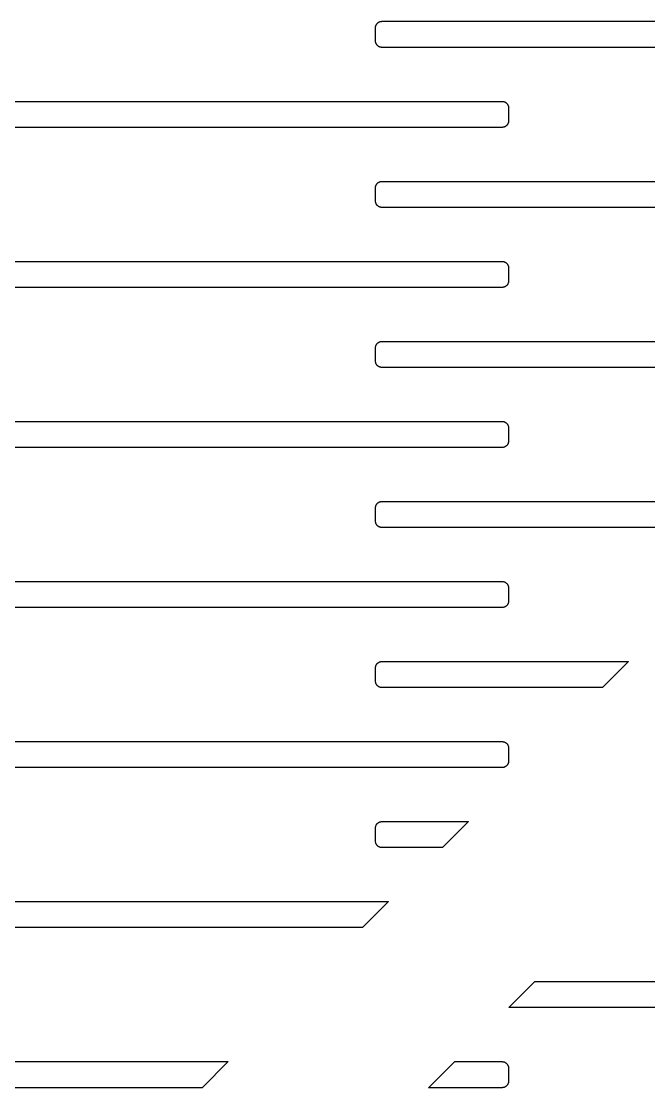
# Model space of a CAD drawing. Header units: metres. Extents: x -218 to 218, y -218 to 218.
# Drawn here: x 38 to 69.3, y 52.7 to 106 of the extents above; entities that cross this region are included whole.
import ezdxf

# ---------------------------------------------------------------- set-up
doc = ezdxf.new("R2010")
doc.units = ezdxf.units.M

msp = doc.modelspace()

# ---------------------------------------------------------------- linework, layer by layer
for p, q in [((55.6778, 105.653), (55.6784, 105.673)), ((55.6778, 105.003), (55.6778, 105.653)), ((55.6784, 105.673), (55.6804, 105.694)), ((55.6804, 105.694), (55.6835, 105.714)), ((55.6835, 105.714), (55.688, 105.734)), ((55.688, 105.734), (55.6937, 105.753)), ((55.6937, 105.753), (55.7006, 105.772)), ((55.7006, 105.772), (55.7087, 105.791)), ((55.7087, 105.791), (55.718, 105.809)), ((55.718, 105.809), (55.7284, 105.827)), ((55.7284, 105.827), (55.7399, 105.844)), ((55.7399, 105.844), (55.7524, 105.86)), ((55.7524, 105.86), (55.7659, 105.875)), ((55.7659, 105.875), (55.7803, 105.89)), ((55.7803, 105.89), (55.7956, 105.903)), ((55.7956, 105.903), (55.8118, 105.916)), ((55.8118, 105.916), (55.8286, 105.927)), ((55.8286, 105.927), (55.8462, 105.938)), ((55.8462, 105.938), (55.8644, 105.947)), ((55.8644, 105.947), (55.8831, 105.955)), ((55.8831, 105.955), (55.9024, 105.962)), ((55.9024, 105.962), (55.922, 105.968)), ((55.922, 105.968), (55.9419, 105.972)), ((55.9419, 105.972), (55.9621, 105.975)), ((55.9621, 105.975), (55.9824, 105.977)), ((55.9824, 105.977), (56.0028, 105.978)), ((56.0028, 105.978), (87.0028, 105.978)), ((55.6784, 104.982), (55.6778, 105.003)), ((55.6804, 104.962), (55.6784, 104.982)), ((55.6835, 104.942), (55.6804, 104.962)), ((55.688, 104.922), (55.6835, 104.942)), ((55.6937, 104.902), (55.688, 104.922)), ((55.7006, 104.883), (55.6937, 104.902)), ((55.7087, 104.864), (55.7006, 104.883)), ((55.718, 104.846), (55.7087, 104.864)), ((55.7284, 104.829), (55.718, 104.846)), ((55.7399, 104.812), (55.7284, 104.829)), ((55.7524, 104.796), (55.7399, 104.812)), ((55.7659, 104.78), (55.7524, 104.796)), ((55.7803, 104.766), (55.7659, 104.78)), ((55.7956, 104.752), (55.7803, 104.766)), ((55.8118, 104.74), (55.7956, 104.752)), ((55.8286, 104.728), (55.8118, 104.74)), ((55.8462, 104.718), (55.8286, 104.728)), ((55.8644, 104.709), (55.8462, 104.718)), ((55.8831, 104.701), (55.8644, 104.709)), ((55.9024, 104.694), (55.8831, 104.701)), ((55.922, 104.688), (55.9024, 104.694)), ((55.9419, 104.684), (55.922, 104.688)), ((55.9621, 104.68), (55.9419, 104.684)), ((55.9824, 104.678), (55.9621, 104.68)), ((56.0028, 104.678), (55.9824, 104.678)), ((87.0028, 104.678), (56.0028, 104.678)), ((31.0028, 101.978), (62.0028, 101.978)), ((62.0028, 101.978), (62.0232, 101.977)), ((62.0232, 101.977), (62.0435, 101.975)), ((62.0435, 101.975), (62.0637, 101.972)), ((62.0637, 101.972), (62.0836, 101.968)), ((62.0836, 101.968), (62.1032, 101.962)), ((62.1032, 101.962), (62.1224, 101.955)), ((62.1224, 101.955), (62.1412, 101.947)), ((62.1412, 101.947), (62.1594, 101.938)), ((62.1594, 101.938), (62.1769, 101.927)), ((62.1769, 101.927), (62.1938, 101.916)), ((62.1938, 101.916), (62.21, 101.903)), ((62.21, 101.903), (62.2253, 101.89)), ((62.2253, 101.89), (62.2397, 101.875)), ((62.2397, 101.875), (62.2532, 101.86)), ((62.2532, 101.86), (62.2657, 101.844)), ((62.2657, 101.844), (62.2772, 101.827)), ((62.2772, 101.827), (62.2876, 101.809)), ((62.2876, 101.809), (62.2969, 101.791)), ((62.2969, 101.791), (62.305, 101.772)), ((62.305, 101.772), (62.3119, 101.753)), ((62.3119, 101.753), (62.3176, 101.734)), ((62.3176, 101.734), (62.322, 101.714)), ((62.322, 101.714), (62.3252, 101.694)), ((62.3252, 101.694), (62.3271, 101.673)), ((62.3271, 101.673), (62.3278, 101.653)), ((62.3278, 101.653), (62.3278, 101.003)), ((62.1938, 100.74), (62.1769, 100.728)), ((62.21, 100.752), (62.1938, 100.74)), ((62.2253, 100.766), (62.21, 100.752)), ((62.2397, 100.78), (62.2253, 100.766)), ((62.2532, 100.796), (62.2397, 100.78)), ((62.2657, 100.812), (62.2532, 100.796)), ((62.2772, 100.829), (62.2657, 100.812)), ((62.2876, 100.846), (62.2772, 100.829)), ((62.2969, 100.864), (62.2876, 100.846)), ((62.305, 100.883), (62.2969, 100.864)), ((62.3119, 100.902), (62.305, 100.883)), ((62.3176, 100.922), (62.3119, 100.902)), ((62.322, 100.942), (62.3176, 100.922)), ((62.3252, 100.962), (62.322, 100.942)), ((62.3271, 100.982), (62.3252, 100.962)), ((62.3278, 101.003), (62.3271, 100.982)), ((62.0028, 100.678), (31.0028, 100.678)), ((62.0232, 100.678), (62.0028, 100.678)), ((62.0435, 100.68), (62.0232, 100.678)), ((62.0637, 100.684), (62.0435, 100.68)), ((62.0836, 100.688), (62.0637, 100.684)), ((62.1032, 100.694), (62.0836, 100.688)), ((62.1224, 100.701), (62.1032, 100.694)), ((62.1412, 100.709), (62.1224, 100.701)), ((62.1594, 100.718), (62.1412, 100.709)), ((62.1769, 100.728), (62.1594, 100.718)), ((55.6778, 97.6528), (55.6784, 97.6732)), ((55.6778, 97.0028), (55.6778, 97.6528)), ((55.6784, 97.6732), (55.6804, 97.6935)), ((55.6804, 97.6935), (55.6835, 97.7137)), ((55.6835, 97.7137), (55.688, 97.7336)), ((55.688, 97.7336), (55.6937, 97.7532)), ((55.6937, 97.7532), (55.7006, 97.7724)), ((55.7006, 97.7724), (55.7087, 97.7912)), ((55.7087, 97.7912), (55.718, 97.8094)), ((55.718, 97.8094), (55.7284, 97.8269)), ((55.7284, 97.8269), (55.7399, 97.8438)), ((55.7399, 97.8438), (55.7524, 97.86)), ((55.7524, 97.86), (55.7659, 97.8753)), ((55.7659, 97.8753), (55.7803, 97.8897)), ((55.7803, 97.8897), (55.7956, 97.9032)), ((55.7956, 97.9032), (55.8118, 97.9157)), ((55.8118, 97.9157), (55.8286, 97.9272)), ((55.8286, 97.9272), (55.8462, 97.9376)), ((55.8462, 97.9376), (55.8644, 97.9469)), ((55.8644, 97.9469), (55.8831, 97.955)), ((55.8831, 97.955), (55.9024, 97.9619)), ((55.9024, 97.9619), (55.922, 97.9676)), ((55.922, 97.9676), (55.9419, 97.972)), ((55.9419, 97.972), (55.9621, 97.9752)), ((55.9621, 97.9752), (55.9824, 97.9772)), ((55.9824, 97.9772), (56.0028, 97.9778)), ((56.0028, 97.9778), (87.0028, 97.9778)), ((55.6784, 96.9824), (55.6778, 97.0028)), ((55.6804, 96.9621), (55.6784, 96.9824)), ((55.6835, 96.9419), (55.6804, 96.9621)), ((55.688, 96.922), (55.6835, 96.9419)), ((55.6937, 96.9024), (55.688, 96.922)), ((55.7006, 96.8831), (55.6937, 96.9024)), ((55.7087, 96.8644), (55.7006, 96.8831)), ((55.718, 96.8462), (55.7087, 96.8644)), ((55.7284, 96.8287), (55.718, 96.8462)), ((55.7399, 96.8118), (55.7284, 96.8287)), ((55.7524, 96.7956), (55.7399, 96.8118)), ((55.7659, 96.7803), (55.7524, 96.7956)), ((55.7803, 96.7659), (55.7659, 96.7803)), ((55.7956, 96.7524), (55.7803, 96.7659)), ((55.8118, 96.7399), (55.7956, 96.7524)), ((55.8286, 96.7284), (55.8118, 96.7399)), ((55.8462, 96.718), (55.8286, 96.7284)), ((55.8644, 96.7087), (55.8462, 96.718)), ((55.8831, 96.7006), (55.8644, 96.7087)), ((55.9024, 96.6937), (55.8831, 96.7006)), ((55.922, 96.688), (55.9024, 96.6937)), ((55.9419, 96.6835), (55.922, 96.688)), ((55.9621, 96.6804), (55.9419, 96.6835)), ((55.9824, 96.6784), (55.9621, 96.6804)), ((56.0028, 96.6778), (55.9824, 96.6784)), ((87.0028, 96.6778), (56.0028, 96.6778)), ((31.0028, 93.9778), (62.0028, 93.9778)), ((62.0028, 93.9778), (62.0232, 93.9772)), ((62.0232, 93.9772), (62.0435, 93.9752)), ((62.0435, 93.9752), (62.0637, 93.972)), ((62.0637, 93.972), (62.0836, 93.9676)), ((62.0836, 93.9676), (62.1032, 93.9619)), ((62.1032, 93.9619), (62.1224, 93.955)), ((62.1224, 93.955), (62.1412, 93.9469)), ((62.1412, 93.9469), (62.1594, 93.9376)), ((62.1594, 93.9376), (62.1769, 93.9272)), ((62.1769, 93.9272), (62.1938, 93.9157)), ((62.1938, 93.9157), (62.21, 93.9032)), ((62.21, 93.9032), (62.2253, 93.8897)), ((62.2253, 93.8897), (62.2397, 93.8753)), ((62.2397, 93.8753), (62.2532, 93.86)), ((62.2532, 93.86), (62.2657, 93.8438)), ((62.2657, 93.8438), (62.2772, 93.8269)), ((62.2772, 93.8269), (62.2876, 93.8094)), ((62.2876, 93.8094), (62.2969, 93.7912)), ((62.2969, 93.7912), (62.305, 93.7724)), ((62.305, 93.7724), (62.3119, 93.7532)), ((62.3119, 93.7532), (62.3176, 93.7336)), ((62.3176, 93.7336), (62.322, 93.7137)), ((62.322, 93.7137), (62.3252, 93.6935)), ((62.3252, 93.6935), (62.3271, 93.6732)), ((62.3271, 93.6732), (62.3278, 93.6528)), ((62.3278, 93.6528), (62.3278, 93.0028)), ((62.21, 92.7524), (62.1938, 92.7399)), ((62.2253, 92.7659), (62.21, 92.7524)), ((62.2397, 92.7803), (62.2253, 92.7659)), ((62.2532, 92.7956), (62.2397, 92.7803)), ((62.2657, 92.8118), (62.2532, 92.7956)), ((62.2772, 92.8287), (62.2657, 92.8118)), ((62.2876, 92.8462), (62.2772, 92.8287)), ((62.2969, 92.8644), (62.2876, 92.8462)), ((62.305, 92.8831), (62.2969, 92.8644)), ((62.3119, 92.9024), (62.305, 92.8831)), ((62.3176, 92.922), (62.3119, 92.9024)), ((62.322, 92.9419), (62.3176, 92.922)), ((62.3252, 92.9621), (62.322, 92.9419)), ((62.3271, 92.9824), (62.3252, 92.9621)), ((62.3278, 93.0028), (62.3271, 92.9824)), ((62.0028, 92.6778), (31.0028, 92.6778)), ((62.0232, 92.6784), (62.0028, 92.6778)), ((62.0435, 92.6804), (62.0232, 92.6784)), ((62.0637, 92.6835), (62.0435, 92.6804)), ((62.0836, 92.688), (62.0637, 92.6835)), ((62.1032, 92.6937), (62.0836, 92.688)), ((62.1224, 92.7006), (62.1032, 92.6937)), ((62.1412, 92.7087), (62.1224, 92.7006)), ((62.1594, 92.718), (62.1412, 92.7087)), ((62.1769, 92.7284), (62.1594, 92.718)), ((62.1938, 92.7399), (62.1769, 92.7284)), ((55.6778, 89.6528), (55.6784, 89.6732)), ((55.6778, 89.0028), (55.6778, 89.6528)), ((55.6784, 89.6732), (55.6804, 89.6935)), ((55.6804, 89.6935), (55.6835, 89.7137)), ((55.6835, 89.7137), (55.688, 89.7336)), ((55.688, 89.7336), (55.6937, 89.7532)), ((55.6937, 89.7532), (55.7006, 89.7724)), ((55.7006, 89.7724), (55.7087, 89.7912)), ((55.7087, 89.7912), (55.718, 89.8094)), ((55.718, 89.8094), (55.7284, 89.8269)), ((55.7284, 89.8269), (55.7399, 89.8438)), ((55.7399, 89.8438), (55.7524, 89.86)), ((55.7524, 89.86), (55.7659, 89.8753)), ((55.7659, 89.8753), (55.7803, 89.8897)), ((55.7803, 89.8897), (55.7956, 89.9032)), ((55.7956, 89.9032), (55.8118, 89.9157)), ((55.8118, 89.9157), (55.8286, 89.9272)), ((55.8286, 89.9272), (55.8462, 89.9376)), ((55.8462, 89.9376), (55.8644, 89.9469)), ((55.8644, 89.9469), (55.8831, 89.955)), ((55.8831, 89.955), (55.9024, 89.9619)), ((55.9024, 89.9619), (55.922, 89.9676)), ((55.922, 89.9676), (55.9419, 89.972)), ((55.9419, 89.972), (55.9621, 89.9752)), ((55.9621, 89.9752), (55.9824, 89.9772)), ((55.9824, 89.9772), (56.0028, 89.9778)), ((56.0028, 89.9778), (84.3209, 89.9778)), ((55.6784, 88.9824), (55.6778, 89.0028)), ((55.6804, 88.9621), (55.6784, 88.9824)), ((55.6835, 88.9419), (55.6804, 88.9621)), ((55.688, 88.922), (55.6835, 88.9419)), ((55.6937, 88.9024), (55.688, 88.922)), ((55.7006, 88.8831), (55.6937, 88.9024)), ((55.7087, 88.8644), (55.7006, 88.8831)), ((55.718, 88.8462), (55.7087, 88.8644)), ((55.7284, 88.8287), (55.718, 88.8462)), ((55.7399, 88.8118), (55.7284, 88.8287)), ((55.7524, 88.7956), (55.7399, 88.8118)), ((55.7659, 88.7803), (55.7524, 88.7956)), ((55.7803, 88.7659), (55.7659, 88.7803)), ((55.7956, 88.7524), (55.7803, 88.7659)), ((55.8118, 88.7399), (55.7956, 88.7524)), ((55.8286, 88.7284), (55.8118, 88.7399)), ((55.8462, 88.718), (55.8286, 88.7284)), ((55.8644, 88.7087), (55.8462, 88.718)), ((55.8831, 88.7006), (55.8644, 88.7087)), ((55.9024, 88.6937), (55.8831, 88.7006)), ((55.922, 88.688), (55.9024, 88.6937)), ((55.9419, 88.6835), (55.922, 88.688)), ((55.9621, 88.6804), (55.9419, 88.6835)), ((55.9824, 88.6784), (55.9621, 88.6804)), ((56.0028, 88.6778), (55.9824, 88.6784)), ((83.0209, 88.6778), (56.0028, 88.6778)), ((31.0028, 85.9778), (62.0028, 85.9778)), ((62.0028, 85.9778), (62.0232, 85.9772)), ((62.0232, 85.9772), (62.0435, 85.9752)), ((62.0435, 85.9752), (62.0637, 85.972)), ((62.0637, 85.972), (62.0836, 85.9676)), ((62.0836, 85.9676), (62.1032, 85.9619)), ((62.1032, 85.9619), (62.1224, 85.955)), ((62.1224, 85.955), (62.1412, 85.9469)), ((62.1412, 85.9469), (62.1594, 85.9376)), ((62.1594, 85.9376), (62.1769, 85.9272)), ((62.1769, 85.9272), (62.1938, 85.9157)), ((62.1938, 85.9157), (62.21, 85.9032)), ((62.21, 85.9032), (62.2253, 85.8897)), ((62.2253, 85.8897), (62.2397, 85.8753)), ((62.2397, 85.8753), (62.2532, 85.86)), ((62.2532, 85.86), (62.2657, 85.8438)), ((62.2657, 85.8438), (62.2772, 85.8269)), ((62.2772, 85.8269), (62.2876, 85.8094)), ((62.2876, 85.8094), (62.2969, 85.7912)), ((62.2969, 85.7912), (62.305, 85.7724)), ((62.305, 85.7724), (62.3119, 85.7532)), ((62.3119, 85.7532), (62.3176, 85.7336)), ((62.3176, 85.7336), (62.322, 85.7137)), ((62.322, 85.7137), (62.3252, 85.6935)), ((62.3252, 85.6935), (62.3271, 85.6732)), ((62.3271, 85.6732), (62.3278, 85.6528)), ((62.3278, 85.6528), (62.3278, 85.0028)), ((62.21, 84.7524), (62.1938, 84.7399)), ((62.2253, 84.7659), (62.21, 84.7524)), ((62.2397, 84.7803), (62.2253, 84.7659)), ((62.2532, 84.7956), (62.2397, 84.7803)), ((62.2657, 84.8118), (62.2532, 84.7956)), ((62.2772, 84.8287), (62.2657, 84.8118)), ((62.2876, 84.8462), (62.2772, 84.8287)), ((62.2969, 84.8644), (62.2876, 84.8462)), ((62.305, 84.8831), (62.2969, 84.8644)), ((62.3119, 84.9024), (62.305, 84.8831)), ((62.3176, 84.922), (62.3119, 84.9024)), ((62.322, 84.9419), (62.3176, 84.922)), ((62.3252, 84.9621), (62.322, 84.9419)), ((62.3271, 84.9824), (62.3252, 84.9621)), ((62.3278, 85.0028), (62.3271, 84.9824)), ((62.0028, 84.6778), (31.0028, 84.6778)), ((62.0232, 84.6784), (62.0028, 84.6778)), ((62.0435, 84.6804), (62.0232, 84.6784)), ((62.0637, 84.6835), (62.0435, 84.6804)), ((62.0836, 84.688), (62.0637, 84.6835)), ((62.1032, 84.6937), (62.0836, 84.688)), ((62.1224, 84.7006), (62.1032, 84.6937)), ((62.1412, 84.7087), (62.1224, 84.7006)), ((62.1594, 84.718), (62.1412, 84.7087)), ((62.1769, 84.7284), (62.1594, 84.718)), ((62.1938, 84.7399), (62.1769, 84.7284)), ((55.6778, 81.6528), (55.6784, 81.6732)), ((55.6778, 81.0028), (55.6778, 81.6528)), ((55.6784, 81.6732), (55.6804, 81.6935)), ((55.6804, 81.6935), (55.6835, 81.7137)), ((55.6835, 81.7137), (55.688, 81.7336)), ((55.688, 81.7336), (55.6937, 81.7532)), ((55.6937, 81.7532), (55.7006, 81.7724)), ((55.7006, 81.7724), (55.7087, 81.7912)), ((55.7087, 81.7912), (55.718, 81.8094)), ((55.718, 81.8094), (55.7284, 81.8269)), ((55.7284, 81.8269), (55.7399, 81.8438)), ((55.7399, 81.8438), (55.7524, 81.86)), ((55.7524, 81.86), (55.7659, 81.8753)), ((55.7659, 81.8753), (55.7803, 81.8897)), ((55.7803, 81.8897), (55.7956, 81.9032)), ((55.7956, 81.9032), (55.8118, 81.9157)), ((55.8118, 81.9157), (55.8286, 81.9272)), ((55.8286, 81.9272), (55.8462, 81.9376)), ((55.8462, 81.9376), (55.8644, 81.9469)), ((55.8644, 81.9469), (55.8831, 81.955)), ((55.8831, 81.955), (55.9024, 81.9619)), ((55.9024, 81.9619), (55.922, 81.9676)), ((55.922, 81.9676), (55.9419, 81.972)), ((55.9419, 81.972), (55.9621, 81.9752)), ((55.9621, 81.9752), (55.9824, 81.9772)), ((55.9824, 81.9772), (56.0028, 81.9778)), ((56.0028, 81.9778), (76.3209, 81.9778)), ((55.6784, 80.9824), (55.6778, 81.0028)), ((55.6804, 80.9621), (55.6784, 80.9824)), ((55.6835, 80.9419), (55.6804, 80.9621)), ((55.688, 80.922), (55.6835, 80.9419)), ((55.6937, 80.9024), (55.688, 80.922)), ((55.7006, 80.8831), (55.6937, 80.9024)), ((55.7087, 80.8644), (55.7006, 80.8831)), ((55.718, 80.8462), (55.7087, 80.8644)), ((55.7284, 80.8287), (55.718, 80.8462)), ((55.7399, 80.8118), (55.7284, 80.8287)), ((55.7524, 80.7956), (55.7399, 80.8118)), ((55.7659, 80.7803), (55.7524, 80.7956)), ((55.7803, 80.7659), (55.7659, 80.7803)), ((55.7956, 80.7524), (55.7803, 80.7659)), ((55.8118, 80.7399), (55.7956, 80.7524)), ((55.8286, 80.7284), (55.8118, 80.7399)), ((55.8462, 80.718), (55.8286, 80.7284)), ((55.8644, 80.7087), (55.8462, 80.718)), ((55.8831, 80.7006), (55.8644, 80.7087)), ((55.9024, 80.6937), (55.8831, 80.7006)), ((55.922, 80.688), (55.9024, 80.6937)), ((55.9419, 80.6835), (55.922, 80.688)), ((55.9621, 80.6804), (55.9419, 80.6835)), ((55.9824, 80.6784), (55.9621, 80.6804)), ((56.0028, 80.6778), (55.9824, 80.6784)), ((75.0209, 80.6778), (56.0028, 80.6778)), ((31.0028, 77.9778), (62.0028, 77.9778)), ((62.0028, 77.9778), (62.0232, 77.9772)), ((62.0232, 77.9772), (62.0435, 77.9752)), ((62.0435, 77.9752), (62.0637, 77.972)), ((62.0637, 77.972), (62.0836, 77.9676)), ((62.0836, 77.9676), (62.1032, 77.9619)), ((62.1032, 77.9619), (62.1224, 77.955)), ((62.1224, 77.955), (62.1412, 77.9469)), ((62.1412, 77.9469), (62.1594, 77.9376)), ((62.1594, 77.9376), (62.1769, 77.9272)), ((62.1769, 77.9272), (62.1938, 77.9157)), ((62.1938, 77.9157), (62.21, 77.9032)), ((62.21, 77.9032), (62.2253, 77.8897)), ((62.2253, 77.8897), (62.2397, 77.8753)), ((62.2397, 77.8753), (62.2532, 77.86)), ((62.2532, 77.86), (62.2657, 77.8438)), ((62.2657, 77.8438), (62.2772, 77.8269)), ((62.2772, 77.8269), (62.2876, 77.8094)), ((62.2876, 77.8094), (62.2969, 77.7912)), ((62.2969, 77.7912), (62.305, 77.7724)), ((62.305, 77.7724), (62.3119, 77.7532)), ((62.3119, 77.7532), (62.3176, 77.7336)), ((62.3176, 77.7336), (62.322, 77.7137)), ((62.322, 77.7137), (62.3252, 77.6935)), ((62.3252, 77.6935), (62.3271, 77.6732)), ((62.3271, 77.6732), (62.3278, 77.6528)), ((62.3278, 77.6528), (62.3278, 77.0028)), ((62.21, 76.7524), (62.1938, 76.7399)), ((62.2253, 76.7659), (62.21, 76.7524)), ((62.2397, 76.7803), (62.2253, 76.7659)), ((62.2532, 76.7956), (62.2397, 76.7803)), ((62.2657, 76.8118), (62.2532, 76.7956)), ((62.2772, 76.8287), (62.2657, 76.8118)), ((62.2876, 76.8462), (62.2772, 76.8287)), ((62.2969, 76.8644), (62.2876, 76.8462)), ((62.305, 76.8831), (62.2969, 76.8644)), ((62.3119, 76.9024), (62.305, 76.8831)), ((62.3176, 76.922), (62.3119, 76.9024)), ((62.322, 76.9419), (62.3176, 76.922)), ((62.3252, 76.9621), (62.322, 76.9419)), ((62.3271, 76.9824), (62.3252, 76.9621)), ((62.3278, 77.0028), (62.3271, 76.9824)), ((62.0028, 76.6778), (31.0028, 76.6778)), ((62.0232, 76.6784), (62.0028, 76.6778)), ((62.0435, 76.6804), (62.0232, 76.6784)), ((62.0637, 76.6835), (62.0435, 76.6804)), ((62.0836, 76.688), (62.0637, 76.6835)), ((62.1032, 76.6937), (62.0836, 76.688)), ((62.1224, 76.7006), (62.1032, 76.6937)), ((62.1412, 76.7087), (62.1224, 76.7006)), ((62.1594, 76.718), (62.1412, 76.7087)), ((62.1769, 76.7284), (62.1594, 76.718)), ((62.1938, 76.7399), (62.1769, 76.7284)), ((55.6778, 73.6528), (55.6784, 73.6732)), ((55.6778, 73.0028), (55.6778, 73.6528)), ((55.6784, 73.6732), (55.6804, 73.6935)), ((55.6804, 73.6935), (55.6835, 73.7137)), ((55.6835, 73.7137), (55.688, 73.7336)), ((55.688, 73.7336), (55.6937, 73.7532)), ((55.6937, 73.7532), (55.7006, 73.7724)), ((55.7006, 73.7724), (55.7087, 73.7912)), ((55.7087, 73.7912), (55.718, 73.8094)), ((55.718, 73.8094), (55.7284, 73.8269)), ((55.7284, 73.8269), (55.7399, 73.8438)), ((55.7399, 73.8438), (55.7524, 73.86)), ((55.7524, 73.86), (55.7659, 73.8753)), ((55.7659, 73.8753), (55.7803, 73.8897)), ((55.7803, 73.8897), (55.7956, 73.9032)), ((55.7956, 73.9032), (55.8118, 73.9157)), ((55.8118, 73.9157), (55.8286, 73.9272)), ((55.8286, 73.9272), (55.8462, 73.9376)), ((55.8462, 73.9376), (55.8644, 73.9469)), ((55.8644, 73.9469), (55.8831, 73.955)), ((55.8831, 73.955), (55.9024, 73.9619)), ((55.9024, 73.9619), (55.922, 73.9676)), ((55.922, 73.9676), (55.9419, 73.972)), ((55.9419, 73.972), (55.9621, 73.9752)), ((55.9621, 73.9752), (55.9824, 73.9772)), ((55.9824, 73.9772), (56.0028, 73.9778)), ((56.0028, 73.9778), (68.3209, 73.9778)), ((68.3209, 73.9778), (67.0209, 72.6778)), ((55.6784, 72.9824), (55.6778, 73.0028)), ((55.6804, 72.9621), (55.6784, 72.9824)), ((55.6835, 72.9419), (55.6804, 72.9621)), ((55.688, 72.922), (55.6835, 72.9419)), ((55.6937, 72.9024), (55.688, 72.922)), ((55.7006, 72.8831), (55.6937, 72.9024)), ((55.7087, 72.8644), (55.7006, 72.8831)), ((55.718, 72.8462), (55.7087, 72.8644)), ((55.7284, 72.8287), (55.718, 72.8462)), ((55.7399, 72.8118), (55.7284, 72.8287)), ((55.7524, 72.7956), (55.7399, 72.8118)), ((55.7659, 72.7803), (55.7524, 72.7956)), ((55.7803, 72.7659), (55.7659, 72.7803)), ((55.7956, 72.7524), (55.7803, 72.7659)), ((55.8118, 72.7399), (55.7956, 72.7524)), ((55.8286, 72.7284), (55.8118, 72.7399)), ((55.8462, 72.718), (55.8286, 72.7284)), ((55.8644, 72.7087), (55.8462, 72.718)), ((55.8831, 72.7006), (55.8644, 72.7087)), ((55.9024, 72.6937), (55.8831, 72.7006)), ((55.922, 72.688), (55.9024, 72.6937)), ((55.9419, 72.6835), (55.922, 72.688)), ((55.9621, 72.6804), (55.9419, 72.6835)), ((55.9824, 72.6784), (55.9621, 72.6804)), ((56.0028, 72.6778), (55.9824, 72.6784)), ((67.0209, 72.6778), (56.0028, 72.6778)), ((31.0028, 69.9778), (62.0028, 69.9778)), ((62.0028, 69.9778), (62.0232, 69.9772)), ((62.0232, 69.9772), (62.0435, 69.9752)), ((62.0435, 69.9752), (62.0637, 69.972)), ((62.0637, 69.972), (62.0836, 69.9676)), ((62.0836, 69.9676), (62.1032, 69.9619)), ((62.1032, 69.9619), (62.1224, 69.955)), ((62.1224, 69.955), (62.1412, 69.9469)), ((62.1412, 69.9469), (62.1594, 69.9376)), ((62.1594, 69.9376), (62.1769, 69.9272)), ((62.1769, 69.9272), (62.1938, 69.9157)), ((62.1938, 69.9157), (62.21, 69.9032)), ((62.21, 69.9032), (62.2253, 69.8897)), ((62.2253, 69.8897), (62.2397, 69.8753)), ((62.2397, 69.8753), (62.2532, 69.86)), ((62.2532, 69.86), (62.2657, 69.8438)), ((62.2657, 69.8438), (62.2772, 69.8269)), ((62.2772, 69.8269), (62.2876, 69.8094)), ((62.2876, 69.8094), (62.2969, 69.7912)), ((62.2969, 69.7912), (62.305, 69.7724)), ((62.305, 69.7724), (62.3119, 69.7532)), ((62.3119, 69.7532), (62.3176, 69.7336)), ((62.3176, 69.7336), (62.322, 69.7137)), ((62.322, 69.7137), (62.3252, 69.6935)), ((62.3252, 69.6935), (62.3271, 69.6732)), ((62.3271, 69.6732), (62.3278, 69.6528)), ((62.3278, 69.6528), (62.3278, 69.0028)), ((62.2253, 68.7659), (62.21, 68.7524)), ((62.2397, 68.7803), (62.2253, 68.7659)), ((62.2532, 68.7956), (62.2397, 68.7803)), ((62.2657, 68.8118), (62.2532, 68.7956)), ((62.2772, 68.8287), (62.2657, 68.8118)), ((62.2876, 68.8462), (62.2772, 68.8287)), ((62.2969, 68.8644), (62.2876, 68.8462)), ((62.305, 68.8831), (62.2969, 68.8644)), ((62.3119, 68.9024), (62.305, 68.8831)), ((62.3176, 68.922), (62.3119, 68.9024)), ((62.322, 68.9419), (62.3176, 68.922)), ((62.3252, 68.9621), (62.322, 68.9419)), ((62.3271, 68.9824), (62.3252, 68.9621)), ((62.3278, 69.0028), (62.3271, 68.9824)), ((62.0028, 68.6778), (31.0028, 68.6778)), ((62.0232, 68.6784), (62.0028, 68.6778)), ((62.0435, 68.6804), (62.0232, 68.6784)), ((62.0637, 68.6835), (62.0435, 68.6804)), ((62.0836, 68.688), (62.0637, 68.6835)), ((62.1032, 68.6937), (62.0836, 68.688)), ((62.1224, 68.7006), (62.1032, 68.6937)), ((62.1412, 68.7087), (62.1224, 68.7006)), ((62.1594, 68.718), (62.1412, 68.7087)), ((62.1769, 68.7284), (62.1594, 68.718)), ((62.1938, 68.7399), (62.1769, 68.7284)), ((62.21, 68.7524), (62.1938, 68.7399)), ((55.6778, 65.6528), (55.6784, 65.6732)), ((55.6778, 65.0028), (55.6778, 65.6528)), ((55.6784, 65.6732), (55.6804, 65.6935)), ((55.6804, 65.6935), (55.6835, 65.7137)), ((55.6835, 65.7137), (55.688, 65.7336)), ((55.688, 65.7336), (55.6937, 65.7532)), ((55.6937, 65.7532), (55.7006, 65.7724)), ((55.7006, 65.7724), (55.7087, 65.7912)), ((55.7087, 65.7912), (55.718, 65.8094)), ((55.718, 65.8094), (55.7284, 65.8269)), ((55.7284, 65.8269), (55.7399, 65.8438)), ((55.7399, 65.8438), (55.7524, 65.86)), ((55.7524, 65.86), (55.7659, 65.8753)), ((55.7659, 65.8753), (55.7803, 65.8897)), ((55.7803, 65.8897), (55.7956, 65.9032)), ((55.7956, 65.9032), (55.8118, 65.9157)), ((55.8118, 65.9157), (55.8286, 65.9272)), ((55.8286, 65.9272), (55.8462, 65.9376)), ((55.8462, 65.9376), (55.8644, 65.9469)), ((55.8644, 65.9469), (55.8831, 65.955)), ((55.8831, 65.955), (55.9024, 65.9619)), ((55.9024, 65.9619), (55.922, 65.9676)), ((55.922, 65.9676), (55.9419, 65.972)), ((55.9419, 65.972), (55.9621, 65.9752)), ((55.9621, 65.9752), (55.9824, 65.9772)), ((55.9824, 65.9772), (56.0028, 65.9778)), ((56.0028, 65.9778), (60.3209, 65.9778)), ((60.3209, 65.9778), (59.0209, 64.6778)), ((55.6784, 64.9824), (55.6778, 65.0028)), ((55.6804, 64.9621), (55.6784, 64.9824)), ((55.6835, 64.9419), (55.6804, 64.9621)), ((55.688, 64.922), (55.6835, 64.9419)), ((55.6937, 64.9024), (55.688, 64.922)), ((55.7006, 64.8831), (55.6937, 64.9024)), ((55.7087, 64.8644), (55.7006, 64.8831)), ((55.718, 64.8462), (55.7087, 64.8644)), ((55.7284, 64.8287), (55.718, 64.8462)), ((55.7399, 64.8118), (55.7284, 64.8287)), ((55.7524, 64.7956), (55.7399, 64.8118)), ((55.7659, 64.7803), (55.7524, 64.7956)), ((55.7803, 64.7659), (55.7659, 64.7803)), ((55.7956, 64.7524), (55.7803, 64.7659)), ((55.8118, 64.7399), (55.7956, 64.7524)), ((55.8286, 64.7284), (55.8118, 64.7399)), ((55.8462, 64.718), (55.8286, 64.7284)), ((55.8644, 64.7087), (55.8462, 64.718)), ((55.8831, 64.7006), (55.8644, 64.7087)), ((55.9024, 64.6937), (55.8831, 64.7006)), ((55.922, 64.688), (55.9024, 64.6937)), ((55.9419, 64.6835), (55.922, 64.688)), ((55.9621, 64.6804), (55.9419, 64.6835)), ((55.9824, 64.6784), (55.9621, 64.6804)), ((56.0028, 64.6778), (55.9824, 64.6784)), ((59.0209, 64.6778), (56.0028, 64.6778)), ((31.0028, 61.9778), (56.3209, 61.9778)), ((56.3209, 61.9778), (55.0209, 60.6778)), ((55.0209, 60.6778), (31.0028, 60.6778)), ((62.3346, 56.6778), (63.6346, 57.9778)), ((63.6346, 57.9778), (87.0028, 57.9778)), ((87.0028, 56.6778), (62.3346, 56.6778)), ((31.0028, 53.9778), (48.3209, 53.9778)), ((48.3209, 53.9778), (47.0209, 52.6778)), ((58.3346, 52.6778), (59.6346, 53.9778)), ((59.6346, 53.9778), (62.0028, 53.9778)), ((62.0028, 53.9778), (62.0232, 53.9772)), ((62.0232, 53.9772), (62.0435, 53.9752)), ((62.0435, 53.9752), (62.0637, 53.972)), ((62.0637, 53.972), (62.0836, 53.9676)), ((62.0836, 53.9676), (62.1032, 53.9619)), ((62.1032, 53.9619), (62.1224, 53.955)), ((62.1224, 53.955), (62.1412, 53.9469)), ((62.1412, 53.9469), (62.1594, 53.9376)), ((62.1594, 53.9376), (62.1769, 53.9272)), ((62.1769, 53.9272), (62.1938, 53.9157)), ((62.1938, 53.9157), (62.21, 53.9032)), ((62.21, 53.9032), (62.2253, 53.8897)), ((62.2253, 53.8897), (62.2397, 53.8753)), ((62.2397, 53.8753), (62.2532, 53.86)), ((62.2532, 53.86), (62.2657, 53.8438)), ((62.2657, 53.8438), (62.2772, 53.8269)), ((62.2772, 53.8269), (62.2876, 53.8094)), ((62.2876, 53.8094), (62.2969, 53.7912)), ((62.2969, 53.7912), (62.305, 53.7724)), ((62.305, 53.7724), (62.3119, 53.7532)), ((62.3119, 53.7532), (62.3176, 53.7336)), ((62.3176, 53.7336), (62.322, 53.7137)), ((62.322, 53.7137), (62.3252, 53.6935)), ((62.3252, 53.6935), (62.3271, 53.6732)), ((62.3271, 53.6732), (62.3278, 53.6528)), ((62.3278, 53.6528), (62.3278, 53.0028)), ((62.2397, 52.7803), (62.2253, 52.7659)), ((62.2532, 52.7956), (62.2397, 52.7803)), ((62.2657, 52.8118), (62.2532, 52.7956)), ((62.2772, 52.8286), (62.2657, 52.8118)), ((62.2876, 52.8462), (62.2772, 52.8286)), ((62.2969, 52.8644), (62.2876, 52.8462)), ((62.305, 52.8831), (62.2969, 52.8644)), ((62.3119, 52.9024), (62.305, 52.8831)), ((62.3176, 52.922), (62.3119, 52.9024)), ((62.322, 52.9419), (62.3176, 52.922)), ((62.3252, 52.9621), (62.322, 52.9419)), ((62.3271, 52.9824), (62.3252, 52.9621)), ((62.3278, 53.0028), (62.3271, 52.9824)), ((47.0209, 52.6778), (31.0028, 52.6778)), ((62.0028, 52.6778), (58.3346, 52.6778)), ((62.0232, 52.6784), (62.0028, 52.6778)), ((62.0435, 52.6804), (62.0232, 52.6784)), ((62.0637, 52.6835), (62.0435, 52.6804)), ((62.0836, 52.688), (62.0637, 52.6835)), ((62.1032, 52.6937), (62.0836, 52.688)), ((62.1224, 52.7006), (62.1032, 52.6937)), ((62.1412, 52.7087), (62.1224, 52.7006)), ((62.1594, 52.718), (62.1412, 52.7087)), ((62.1769, 52.7284), (62.1594, 52.718)), ((62.1938, 52.7399), (62.1769, 52.7284)), ((62.21, 52.7524), (62.1938, 52.7399)), ((62.2253, 52.7659), (62.21, 52.7524))]:
    msp.add_line(p, q)

doc.saveas('drawing.dxf')
